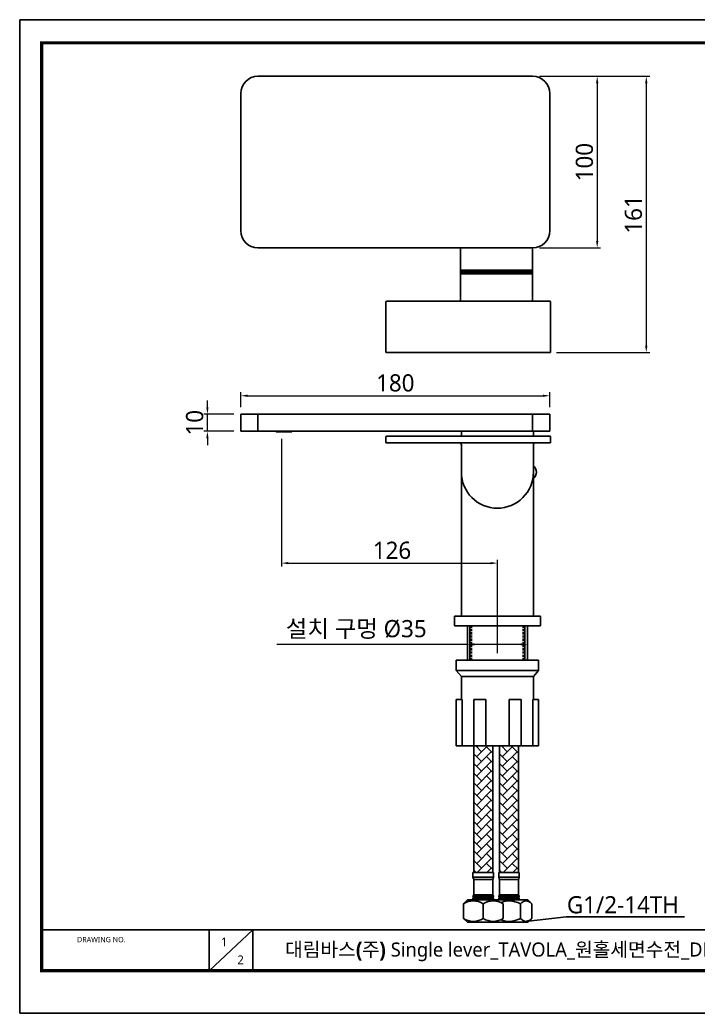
# Model space of a CAD drawing. Extents: x 0 to 790, y 0 to 579.
# Drawn here: x 0 to 395, y 0 to 579 of the extents above; entities that cross this region are included whole.
import ezdxf
from ezdxf import colors
from ezdxf.entities.mleader import LeaderData, LeaderLine
from ezdxf.math import Vec2, Vec3

# ---------------------------------------------------------------- set-up
doc = ezdxf.new("R2010")
doc.units = 0
doc.header["$LTSCALE"] = 10
doc.header["$MEASUREMENT"] = 0
doc.header["$PDMODE"] = 3
doc.header["$PDSIZE"] = -10
doc.linetypes.add('HIDDEN2', pattern=[0.1875, 0.125, -0.0625])
doc.layers.get('0').update_dxf_attribs({"linetype": 'CONTINUOUS'})
doc.layers.get('DEFPOINTS').update_dxf_attribs({"linetype": 'CONTINUOUS'})
doc.layers.add('DIM', color=7, linetype='CONTINUOUS')
doc.layers.add('HATCH', color=7, linetype='CONTINUOUS')
doc.styles.add('Daelim Dimension', font='NanumGothic.ttf')
doc.dimstyles.new('DEFAULT', dxfattribs={"dimscale": 2, "dimtxt": 2, "dimasz": 2, "dimexe": 0, "dimexo": 2, "dimgap": 1, "dimtad": 1, "dimdec": 0, "dimzin": 9, "dimdsep": 46, "dimtxsty": 'Daelim Dimension', "dimcen": 0.5, "dimclrd": 5, "dimclre": 5, "dimclrt": 256, "dimadec": 1, "dimazin": 0, "dimtfac": 1, "dimtdec": 0, "dimtix": 1, "dimtmove": 0, "dimatfit": 3, "dimfxl": 1, "dimtolj": 1, "dimtzin": 1, "dimlwd": 9, "dimlwe": 9, "dimarcsym": 0})

# ---------------------------------------------------------------- blocks, each defined once
blk = doc.blocks.new('*D2')
at = {"color": 5, "lineweight": 9, "ltscale": 0.5, "transparency": 16777216}
for p, q in [((152.43, 334.72), (152.43, 260.2)), ((156.43, 262.2), (274.19, 262.2)), ((278.19, 209.72), (278.19, 264.2))]:
    blk.add_line(p, q, dxfattribs=at)
at = {"color": 5, "ltscale": 0.5, "transparency": 16777216}
for points in [[(156.43, 262.86), (156.43, 261.53), (152.43, 262.2)], [(274.19, 262.86), (274.19, 261.53), (278.19, 262.2)]]:
    blk.add_solid(points, dxfattribs=at)
at = {"layer": 'DEFPOINTS', "color": 0, "ltscale": 0.5, "transparency": 16777216}
for p in [(152.43, 338.72), (278.19, 262.2), (278.19, 205.72)]:
    blk.add_point(p, dxfattribs=at)
at = {"color": 7, "ltscale": 0.5, "transparency": 16777216, "insert": (216.78, 269.64), "char_height": 10, "attachment_point": 5, "style": 'Daelim Dimension'}
blk.add_mtext('\\A1;126', dxfattribs=at)
blk = doc.blocks.new('*D3')
at = {"color": 5, "lineweight": 9, "ltscale": 0.5, "transparency": 16777216}
for p, q in [((260.69, 214.87), (149.75, 214.87)), ((291.69, 214.87), (264.69, 214.87)), ((260.69, 211.72), (260.69, 212.87)), ((295.69, 213.19), (295.69, 212.87))]:
    blk.add_line(p, q, dxfattribs=at)
at = {"color": 5, "ltscale": 0.5, "transparency": 16777216}
for points in [[(264.69, 215.53), (264.69, 214.2), (260.69, 214.87)], [(291.69, 215.53), (291.69, 214.2), (295.69, 214.87)]]:
    blk.add_solid(points, dxfattribs=at)
at = {"layer": 'DEFPOINTS', "color": 0, "ltscale": 0.5, "transparency": 16777216}
for p in [(260.69, 215.72), (295.69, 217.19), (295.69, 214.87)]:
    blk.add_point(p, dxfattribs=at)
at = {"color": 7, "ltscale": 0.5, "transparency": 16777216, "insert": (195.95, 223.51), "char_height": 10, "attachment_point": 5, "style": 'Daelim Dimension'}
blk.add_mtext('\\A1;설치 구멍 %%C35', dxfattribs=at)
blk = doc.blocks.new('*D4')
at = {"color": 5, "lineweight": 9, "ltscale": 0.5, "transparency": 16777216}
for p, q in [((302.7, 545.87), (366.89, 545.87)), ((364.89, 541.87), (364.89, 388.88)), ((312.7, 384.88), (366.89, 384.88))]:
    blk.add_line(p, q, dxfattribs=at)
at = {"color": 5, "ltscale": 0.5, "transparency": 16777216}
for points in [[(364.23, 541.87), (365.56, 541.87), (364.89, 545.87)], [(364.23, 388.88), (365.56, 388.88), (364.89, 384.88)]]:
    blk.add_solid(points, dxfattribs=at)
at = {"layer": 'DEFPOINTS', "color": 0, "ltscale": 0.5, "transparency": 16777216}
for p in [(298.7, 545.87), (308.7, 384.88), (364.89, 384.88)]:
    blk.add_point(p, dxfattribs=at)
at = {"color": 7, "ltscale": 0.5, "transparency": 16777216, "insert": (357.45, 465.38), "char_height": 10, "attachment_point": 5, "rotation": 90, "style": 'Daelim Dimension'}
blk.add_mtext('\\A1;161', dxfattribs=at)
blk = doc.blocks.new('*D5')
at = {"color": 5, "lineweight": 9, "ltscale": 0.5, "transparency": 16777216}
for p, q in [((302.7, 545.87), (338.31, 545.87)), ((336.31, 541.87), (336.31, 449.87)), ((302.7, 445.87), (338.31, 445.87))]:
    blk.add_line(p, q, dxfattribs=at)
at = {"color": 5, "ltscale": 0.5, "transparency": 16777216}
for points in [[(335.64, 541.87), (336.97, 541.87), (336.31, 545.87)], [(335.64, 449.87), (336.97, 449.87), (336.31, 445.87)]]:
    blk.add_solid(points, dxfattribs=at)
at = {"layer": 'DEFPOINTS', "color": 0, "ltscale": 0.5, "transparency": 16777216}
for p in [(298.7, 545.87), (298.7, 445.87), (336.31, 445.87)]:
    blk.add_point(p, dxfattribs=at)
at = {"color": 7, "ltscale": 0.5, "transparency": 16777216, "insert": (328.9, 495.87), "char_height": 10, "attachment_point": 5, "rotation": 90, "style": 'Daelim Dimension'}
blk.add_mtext('\\A1;100', dxfattribs=at)
blk = doc.blocks.new('*D6')
at = {"color": 5, "lineweight": 9, "ltscale": 0.5, "transparency": 16777216}
for p, q in [((128.7, 353.02), (128.7, 361.73)), ((132.7, 359.73), (304.7, 359.73)), ((308.7, 353.02), (308.7, 361.73))]:
    blk.add_line(p, q, dxfattribs=at)
at = {"color": 5, "ltscale": 0.5, "transparency": 16777216}
for points in [[(132.7, 360.39), (132.7, 359.06), (128.7, 359.73)], [(304.7, 360.39), (304.7, 359.06), (308.7, 359.73)]]:
    blk.add_solid(points, dxfattribs=at)
at = {"layer": 'DEFPOINTS', "color": 0, "ltscale": 0.5, "transparency": 16777216}
for p in [(308.7, 359.73), (128.7, 349.02), (308.7, 349.02)]:
    blk.add_point(p, dxfattribs=at)
at = {"color": 7, "ltscale": 0.5, "transparency": 16777216, "insert": (218.7, 367.17), "char_height": 10, "attachment_point": 5, "style": 'Daelim Dimension'}
blk.add_mtext('\\A1;180', dxfattribs=at)
blk = doc.blocks.new('*D8')
at = {"color": 5, "lineweight": 9, "ltscale": 0.5, "transparency": 16777216}
for p, q in [((109.24, 353.02), (109.24, 357.02)), ((124.7, 349.02), (107.24, 349.02)), ((109.24, 339.02), (109.24, 349.02)), ((124.7, 339.02), (107.24, 339.02)), ((109.24, 335.02), (109.24, 331.02))]:
    blk.add_line(p, q, dxfattribs=at)
at = {"color": 5, "ltscale": 0.5, "transparency": 16777216}
for points in [[(108.58, 353.02), (109.91, 353.02), (109.24, 349.02)], [(108.58, 335.02), (109.91, 335.02), (109.24, 339.02)]]:
    blk.add_solid(points, dxfattribs=at)
at = {"layer": 'DEFPOINTS', "color": 0, "ltscale": 0.5, "transparency": 16777216}
for p in [(109.24, 349.02), (128.7, 349.02), (128.7, 339.02)]:
    blk.add_point(p, dxfattribs=at)
at = {"color": 7, "ltscale": 0.5, "transparency": 16777216, "insert": (101.84, 344.02), "char_height": 10, "attachment_point": 5, "rotation": 90, "style": 'Daelim Dimension'}
blk.add_mtext('\\A1;10', dxfattribs=at)

msp = doc.modelspace()

# ---------------------------------------------------------------- hatches: boundary and pattern name
at = {"layer": 'DIM', "ltscale": 0.6}
h = msp.add_hatch(dxfattribs=at)
h.set_pattern_fill('AR-HBONE', color=256, style=0)
h.set_pattern_definition([(45, (-4723.2268, -3838.5813), (4e-16, 5.6568542), [12, -4]), (135, (-4720.3983, -3835.753), (4e-16, 5.6568542), [12, -4])])
h.paths.add_polyline_path([(264.44, 81.94), (275.44, 81.94), (275.44, 155.72), (264.44, 155.72)])
h = msp.add_hatch(dxfattribs=at)
h.set_pattern_fill('AR-HBONE', color=256, style=0)
h.set_pattern_definition([(45, (-4708.2268, -3838.5813), (4e-16, 5.6568542), [12, -4]), (135, (-4705.3984, -3835.753), (4e-16, 5.6568542), [12, -4])])
h.paths.add_polyline_path([(279.44, 81.94), (290.44, 81.94), (290.44, 155.72), (279.44, 155.72)])

# ---------------------------------------------------------------- linework, layer by layer
at = {"color": 7, "linetype": 'Continuous'}
for p, q in [((140.7, 349.02), (128.7, 349.02)), ((128.7, 349.02), (128.7, 339.02)), ((138.7, 349.02), (138.7, 339.02)), ((296.7, 349.02), (140.7, 349.02)), ((308.7, 349.02), (296.7, 349.02)), ((298.7, 339.02), (298.7, 349.02)), ((308.7, 339.02), (308.7, 349.02)), ((140.7, 339.02), (128.7, 339.02)), ((296.7, 339.02), (140.7, 339.02)), ((149.2, 339.02), (149.2, 338.92)), ((151.2, 338.72), (149.4, 338.72)), ((152.2, 338.72), (151.2, 338.72)), ((152.48, 339.02), (152.37, 338.82)), ((157.39, 338.72), (152.66, 338.72)), ((158.19, 338.72), (157.39, 338.72)), ((158.39, 339.02), (158.39, 338.92)), ((213.19, 335.72), (213.19, 332.72)), ((213.69, 336.22), (225.19, 336.22)), ((297.19, 336.22), (225.19, 336.22)), ((257.19, 339.02), (257.19, 336.22)), ((308.7, 339.02), (296.7, 339.02)), ((297.19, 336.22), (308.69, 336.22)), ((299.19, 339.02), (299.19, 336.22)), ((309.19, 332.72), (309.19, 335.72)), ((225.19, 332.22), (213.69, 332.22)), ((225.19, 332.22), (297.19, 332.22)), ((257.19, 331.22), (257.12, 331.59)), ((257.19, 331.57), (257.19, 315.22)), ((257.19, 328.69), (257.19, 331.22)), ((308.69, 332.22), (297.19, 332.22)), ((299.27, 331.59), (299.19, 331.22)), ((299.19, 331.57), (299.19, 318.97)), ((299.19, 331.22), (299.19, 328.88)), ((257.19, 315.22), (257.19, 328.69)), ((299.19, 328.88), (299.19, 315.22)), ((299.19, 311.46), (299.19, 318.97)), ((257.19, 315.21), (257.19, 231.22)), ((299.19, 231.22), (299.19, 311.46)), ((253.19, 225.72), (253.19, 231.22)), ((253.19, 231.22), (266.19, 231.22)), ((290.19, 231.22), (266.19, 231.22)), ((290.19, 231.22), (303.19, 231.22)), ((303.19, 231.22), (303.19, 225.72)), ((253.19, 225.72), (303.19, 225.72)), ((262.19, 225.72), (262.19, 205.72)), ((294.19, 205.72), (294.19, 225.72)), ((264.44, 155.72), (264.44, 81.94)), ((275.44, 81.94), (275.44, 155.72)), ((279.44, 155.72), (279.44, 81.94)), ((290.44, 81.94), (290.44, 155.72)), ((275.94, 81.94), (263.94, 81.94)), ((263.94, 81.94), (263.94, 79.18)), ((275.94, 79.18), (275.94, 81.94)), ((290.94, 81.94), (278.94, 81.94)), ((278.94, 81.94), (278.94, 79.18)), ((290.94, 79.18), (290.94, 81.94)), ((275.94, 79.18), (263.94, 79.18)), ((263.94, 79.18), (264.44, 77.94)), ((275.44, 77.94), (264.44, 77.94)), ((264.44, 77.94), (264.44, 68.94)), ((275.44, 77.94), (275.94, 79.18)), ((275.44, 68.94), (275.44, 77.94)), ((290.94, 79.18), (278.94, 79.18)), ((278.94, 79.18), (279.44, 77.94)), ((290.44, 77.94), (279.44, 77.94)), ((279.44, 77.94), (279.44, 68.94)), ((290.44, 77.94), (290.94, 79.18)), ((290.44, 68.94), (290.44, 77.94)), ((258.44, 63.66), (260.72, 65.94)), ((260.72, 65.94), (277.44, 65.94)), ((275.94, 66.94), (263.94, 66.94)), ((263.94, 66.94), (263.94, 65.94)), ((264.44, 68.94), (263.95, 67.9)), ((275.94, 67.9), (263.95, 67.9)), ((275.44, 68.94), (264.44, 68.94)), ((275.94, 67.9), (275.44, 68.94)), ((275.94, 65.94), (275.94, 66.94)), ((277.44, 65.94), (295.94, 65.94)), ((290.94, 66.94), (278.94, 66.94)), ((278.94, 66.94), (278.94, 65.94)), ((279.44, 68.94), (278.95, 67.9)), ((290.94, 67.9), (278.95, 67.9)), ((290.44, 68.94), (279.44, 68.94)), ((290.94, 67.9), (290.44, 68.94)), ((290.94, 65.94), (290.94, 66.94)), ((298.22, 63.66), (295.94, 65.94)), ((258.44, 63.66), (258.44, 55.22)), ((269.94, 63.66), (269.94, 55.22)), ((281.44, 63.66), (281.44, 55.22)), ((291.58, 63.66), (291.58, 55.22)), ((298.22, 63.66), (298.22, 55.22)), ((260.72, 52.94), (258.44, 55.22)), ((260.72, 52.94), (277.82, 52.94)), ((277.07, 52.94), (295.94, 52.94)), ((295.94, 52.94), (298.22, 55.22))]:
    msp.add_line(p, q, dxfattribs=at)
for p, q in [((260.69, 225.72), (260.69, 205.72)), ((295.69, 225.72), (295.69, 205.72))]:
    msp.add_line(p, q)
at = {"linetype": 'Continuous'}
for p, q in [((302.19, 205.72), (254.19, 205.72)), ((254.19, 205.72), (254.19, 199.72)), ((302.19, 199.72), (302.19, 205.72)), ((302.19, 199.72), (254.19, 199.72)), ((254.19, 199.72), (257.19, 196.22)), ((299.19, 196.22), (302.19, 199.72)), ((299.19, 196.22), (257.19, 196.22)), ((257.19, 196.22), (257.19, 182.72)), ((299.19, 182.72), (299.19, 196.22)), ((254.64, 182.72), (254.2, 182.72)), ((254.2, 182.72), (254.2, 155.72)), ((257.58, 182.72), (254.64, 182.72)), ((257.58, 182.72), (257.58, 155.72)), ((264.42, 182.72), (264.42, 155.72)), ((265.5, 182.72), (264.42, 182.72)), ((267.34, 182.72), (265.5, 182.72)), ((271.35, 182.72), (267.34, 182.72)), ((271.35, 182.72), (271.35, 155.72)), ((285.04, 182.72), (285.04, 155.72)), ((289.05, 182.72), (285.04, 182.72)), ((290.89, 182.72), (289.05, 182.72)), ((291.97, 182.72), (290.89, 182.72)), ((291.97, 182.72), (291.97, 155.72)), ((298.81, 182.72), (298.81, 155.72)), ((301.75, 182.72), (298.81, 182.72)), ((301.75, 182.72), (302.19, 182.72)), ((302.19, 155.72), (302.19, 182.72)), ((254.2, 155.72), (254.64, 155.72)), ((257.58, 155.72), (254.64, 155.72)), ((264.42, 155.72), (257.58, 155.72)), ((265.5, 155.72), (264.42, 155.72)), ((267.34, 155.72), (265.5, 155.72)), ((271.35, 155.72), (267.34, 155.72)), ((285.04, 155.72), (271.35, 155.72)), ((289.05, 155.72), (285.04, 155.72)), ((290.89, 155.72), (289.05, 155.72)), ((291.97, 155.72), (290.89, 155.72)), ((298.81, 155.72), (291.97, 155.72)), ((301.75, 155.72), (298.81, 155.72)), ((301.75, 155.72), (302.19, 155.72))]:
    msp.add_line(p, q, dxfattribs=at)
at = {"color": 5}
msp.add_line((12.7, 48.49), (648.72, 48.49), dxfattribs=at)
at = {"color": 5, "ltscale": 40}
for p, q in [((110.19, 48.49), (110.19, 24.69)), ((110.19, 48.49), (110.19, 24.69)), ((135.67, 48.49), (110.19, 24.69)), ((135.67, 48.49), (110.19, 24.69)), ((135.67, 48.49), (135.67, 24.69)), ((135.67, 48.49), (135.67, 24.69))]:
    msp.add_line(p, q, dxfattribs=at)
at = {"ltscale": 0.5}
msp.add_lwpolyline([(0, 0), (789.88, 0), (789.88, 578.76), (0, 578.76)], close=True, dxfattribs=at)
at = {"color": 5, "linetype": 'ByBlock', "lineweight": 200, "const_width": 1.82}
msp.add_lwpolyline([(12.7, 24.78), (777.1, 24.78), (777.1, 565.32), (12.7, 565.32)], close=True, dxfattribs=at)
at = {"color": 7, "linetype": 'Continuous'}
for centre, radius, start, end in [((149.4, 338.92), 0.2, 180, 270), ((152.2, 338.92), 0.2, 270, 330), ((152.66, 338.92), 0.2, 150, 210), ((152.66, 338.92), 0.2, 210, 270), ((158.19, 338.92), 0.2, 270, 0), ((213.69, 335.72), 0.5, 90, 180), ((308.69, 335.72), 0.5, 0, 90), ((213.69, 332.72), 0.5, 180, 270), ((256.19, 331.22), 1, 21.80073, 90.00017), ((300.19, 331.22), 1, 90.00006, 158.20022), ((308.69, 332.72), 0.5, 270, 0), ((295.89, 315.22), 5, 311.29987, 48.70013), ((278.19, 315.22), 21, 180, 269.99998), ((278.19, 315.22), 21, 269.99999, 0), ((278.19, 315.22), 21, 350.82095, 351.73269), ((264.19, 55.12), 10.3, 56.05197, 123.94803), ((264.94, 67.94), 1, 182.17634, 270), ((275.69, 55.12), 10.3, 56.05197, 123.94803), ((274.94, 67.94), 1, 270, 357.82366), ((279.94, 67.94), 1, 182.17634, 270), ((289.94, 67.94), 1, 270, 357.82366), ((264.19, 63.76), 10.3, 236.05197, 303.94803), ((275.69, 63.76), 10.3, 236.05197, 303.94803)]:
    msp.add_arc(centre, radius, start, end, dxfattribs=at)
msp.add_open_spline([(298.97, 312.23), (299.05, 312.24), (299.12, 312.24), (299.19, 312.25)], degree=3, dxfattribs=at)
for points, knots in [([(280.06, 64.45), (280.53, 64.63), (281.01, 64.8), (282.05, 65.09), (282.61, 65.22), (283.75, 65.39), (284.34, 65.44), (286.08, 65.44), (287.22, 65.27), (289.47, 64.63), (290.54, 64.18), (291.58, 63.66)], [0.1389111, 0.1389111, 0.1389111, 0.1389111, 0.25, 0.25, 0.375, 0.375, 0.5, 0.5, 0.75, 0.75, 1, 1, 1, 1]), ([(291.58, 63.66), (292.1, 64.18), (292.63, 64.62), (293.46, 65.09), (293.74, 65.22), (294.31, 65.39), (294.6, 65.44), (295.47, 65.44), (296.04, 65.27), (297.16, 64.63), (297.7, 64.18), (298.22, 63.66)], [0, 0, 0, 0, 0.25, 0.25, 0.375, 0.375, 0.5, 0.5, 0.75, 0.75, 1, 1, 1, 1]), ([(280.06, 54.44), (280.53, 54.25), (281.01, 54.09), (282.05, 53.79), (282.61, 53.66), (283.75, 53.49), (284.34, 53.44), (286.08, 53.44), (287.22, 53.61), (289.47, 54.25), (290.54, 54.7), (291.58, 55.22)], [0.1389111, 0.1389111, 0.1389111, 0.1389111, 0.25, 0.25, 0.375, 0.375, 0.5, 0.5, 0.75, 0.75, 1, 1, 1, 1]), ([(291.58, 55.22), (292.1, 54.7), (292.63, 54.26), (293.46, 53.79), (293.74, 53.66), (294.31, 53.49), (294.6, 53.44), (295.47, 53.44), (296.04, 53.61), (297.16, 54.25), (297.7, 54.7), (298.22, 55.22)], [0, 0, 0, 0, 0.25, 0.25, 0.375, 0.375, 0.5, 0.5, 0.75, 0.75, 1, 1, 1, 1])]:
    msp.add_open_spline(points, degree=3, knots=knots, dxfattribs=at)
at = {"layer": 'HATCH', "ltscale": 0.6}
for p, q in [((298.7, 545.87), (138.7, 545.87)), ((128.7, 535.87), (128.7, 455.87)), ((308.7, 455.87), (308.7, 535.87)), ((138.7, 445.87), (298.7, 445.87)), ((256.7, 445.87), (256.7, 414.88)), ((298.7, 445.87), (298.7, 414.88)), ((256.7, 432.87), (298.7, 432.87)), ((256.7, 432.37), (298.7, 432.37)), ((256.7, 432.07), (298.7, 432.07)), ((256.7, 431.79), (298.7, 431.79)), ((256.7, 430.87), (298.7, 430.87)), ((213.2, 385.38), (213.2, 414.38)), ((213.7, 414.88), (308.7, 414.88)), ((309.2, 414.38), (309.2, 385.38)), ((308.7, 384.88), (213.7, 384.88))]:
    msp.add_line(p, q, dxfattribs=at)
at = {"layer": 'HATCH', "linetype": 'HIDDEN2'}
for p, q in [((263.11, 205.72), (263.11, 225.72)), ((293.27, 205.72), (293.27, 225.72))]:
    msp.add_line(p, q, dxfattribs=at)
at = {"layer": 'HATCH', "ltscale": 0.6}
for centre, radius, start, end in [((138.7, 535.87), 10, 90, 180), ((298.7, 535.87), 10, 0, 90), ((138.7, 455.87), 10, 180, 270), ((298.7, 455.87), 10, 270, 0), ((213.7, 414.38), 0.5, 90, 180), ((308.7, 414.38), 0.5, 0, 90), ((213.7, 385.38), 0.5, 180, 270), ((308.7, 385.38), 0.5, 270, 0)]:
    msp.add_arc(centre, radius, start, end, dxfattribs=at)

# ---------------------------------------------------------------- texts
at = {"color": 5, "ltscale": 40, "style": 'Daelim Dimension'}
msp.add_text('DRAWING NO.', height=3.1171, dxfattribs=at).set_placement((33.3, 41.29))
at = {"char_height": 5.1, "width": 7.119, "attachment_point": 1, "style": 'Daelim Dimension'}
for s, insert in [('1', (117.12, 44.03)), ('2', (126.69, 33.63))]:
    msp.add_mtext(s, dxfattribs=dict(at, insert=insert))
at = {"color": 2, "insert": (154.51, 41.16), "char_height": 8.198, "width": 362.8925, "attachment_point": 1, "style": 'Daelim Dimension'}
msp.add_mtext('{\\fPretendard Variable SemiBold|b0|i0|c129|p2;대림바스(주)} Single lever_TAVOLA_원홀세면수전_DL L8011', dxfattribs=at)

# ---------------------------------------------------------------- dimensions: what is measured, and where the dimension line sits
at = {"color": 5, "ltscale": 0.5}
dim = msp.add_linear_dim(base=(364.89, 384.88), p1=(298.7, 545.87), p2=(308.7, 384.88), angle=90, dimstyle='DEFAULT', override={"dimtxt": 5, "dimexe": 1, "dimdec": 0, "dimclrd": 5, "dimclre": 5, "dimclrt": 7, "dimadec": 0}, dxfattribs=at)
dim.commit()
dim.dimension.update_dxf_attribs({"geometry": '*D4', "text_midpoint": (364.89, 465.38), "dimtype": 128})
for base, p1, p2, picture, middle in [((336.31, 445.87), (298.7, 545.87), (298.7, 445.87), '*D5', (328.9, 495.87)), ((109.24, 349.02), (128.7, 339.02), (128.7, 349.02), '*D8', (101.84, 344.02))]:
    dim = msp.add_linear_dim(base=base, p1=p1, p2=p2, angle=90, dimstyle='DEFAULT', override={"dimtxt": 5, "dimexe": 1, "dimdec": 0, "dimclrd": 5, "dimclre": 5, "dimclrt": 7, "dimadec": 0}, dxfattribs=at)
    dim.commit()
    dim.dimension.update_dxf_attribs({"geometry": picture, "text_midpoint": middle})
dim = msp.add_linear_dim(base=(308.7, 359.73), p1=(128.7, 349.02), p2=(308.7, 349.02), dimstyle='DEFAULT', override={"dimtxt": 5, "dimexe": 1, "dimdec": 0, "dimclrd": 5, "dimclre": 5, "dimclrt": 7, "dimadec": 0}, dxfattribs=at)
dim.commit()
dim.dimension.update_dxf_attribs({"geometry": '*D6', "text_midpoint": (218.7, 367.17)})
for base, p1, p2, text, picture, middle in [((278.19, 262.2), (152.43, 338.72), (278.19, 205.72), '126', '*D2', (216.78, 262.2)), ((295.69, 214.87), (260.69, 215.72), (295.69, 217.19), '설치 구멍 %%C<>', '*D3', (195.95, 214.87))]:
    dim = msp.add_linear_dim(base=base, p1=p1, p2=p2, text=text, dimstyle='DEFAULT', override={"dimtxt": 5, "dimexe": 1, "dimdec": 0, "dimclrd": 5, "dimclre": 5, "dimclrt": 7, "dimadec": 0}, dxfattribs=at)
    dim.commit()
    dim.dimension.update_dxf_attribs({"geometry": picture, "text_midpoint": middle, "dimtype": 128})

# ---------------------------------------------------------------- leaders
at = {"ltscale": 0.5}
ml = msp.add_multileader_mtext('Standard', dxfattribs=at)
ml.set_content('G1/2-14TH', color=256, style='Daelim Dimension')
ml.set_leader_properties(color=5)
ml.build(insert=Vec2(0, 0))
ml.multileader.update_dxf_attribs({"text_left_attachment_type": 6, "text_right_attachment_type": 6, "dogleg_length": 0.36, "arrow_head_size": 5})
ctx = ml.context
ctx.base_point, ctx.char_height, ctx.arrow_head_size, ctx.landing_gap_size, ctx.plane_origin = Vec3(318.57, 56.15), 10, 5, 0.09, Vec3(303.03, 82.26)
ctx.left_attachment, ctx.right_attachment = 6, 6
notes = []
notes.append((ctx, [(0, (1, 1, 0), (318.21, 56.15), (1, 0), 0.36, [(0, [(291.39, 52.94)], 0, [])])]))
ctx.mtext.insert, ctx.mtext.flow_direction = Vec3(318.66, 68.15), 5
for ctx, leaders in notes:
    for number, flags, end, landing, length, lines in leaders:
        leader = LeaderData()
        leader.index, (leader.has_last_leader_line, leader.has_dogleg_vector, leader.attachment_direction) = number, flags
        leader.last_leader_point, leader.dogleg_vector, leader.dogleg_length = Vec3(end), Vec3(landing), length
        for number, points, colour, breaks in lines:
            line = LeaderLine()
            line.index, line.vertices, line.color, line.breaks = number, Vec3.list(points), colors.encode_raw_color(colour), breaks
            leader.lines.append(line)
        ctx.leaders.append(leader)

doc.saveas('drawing.dxf')
